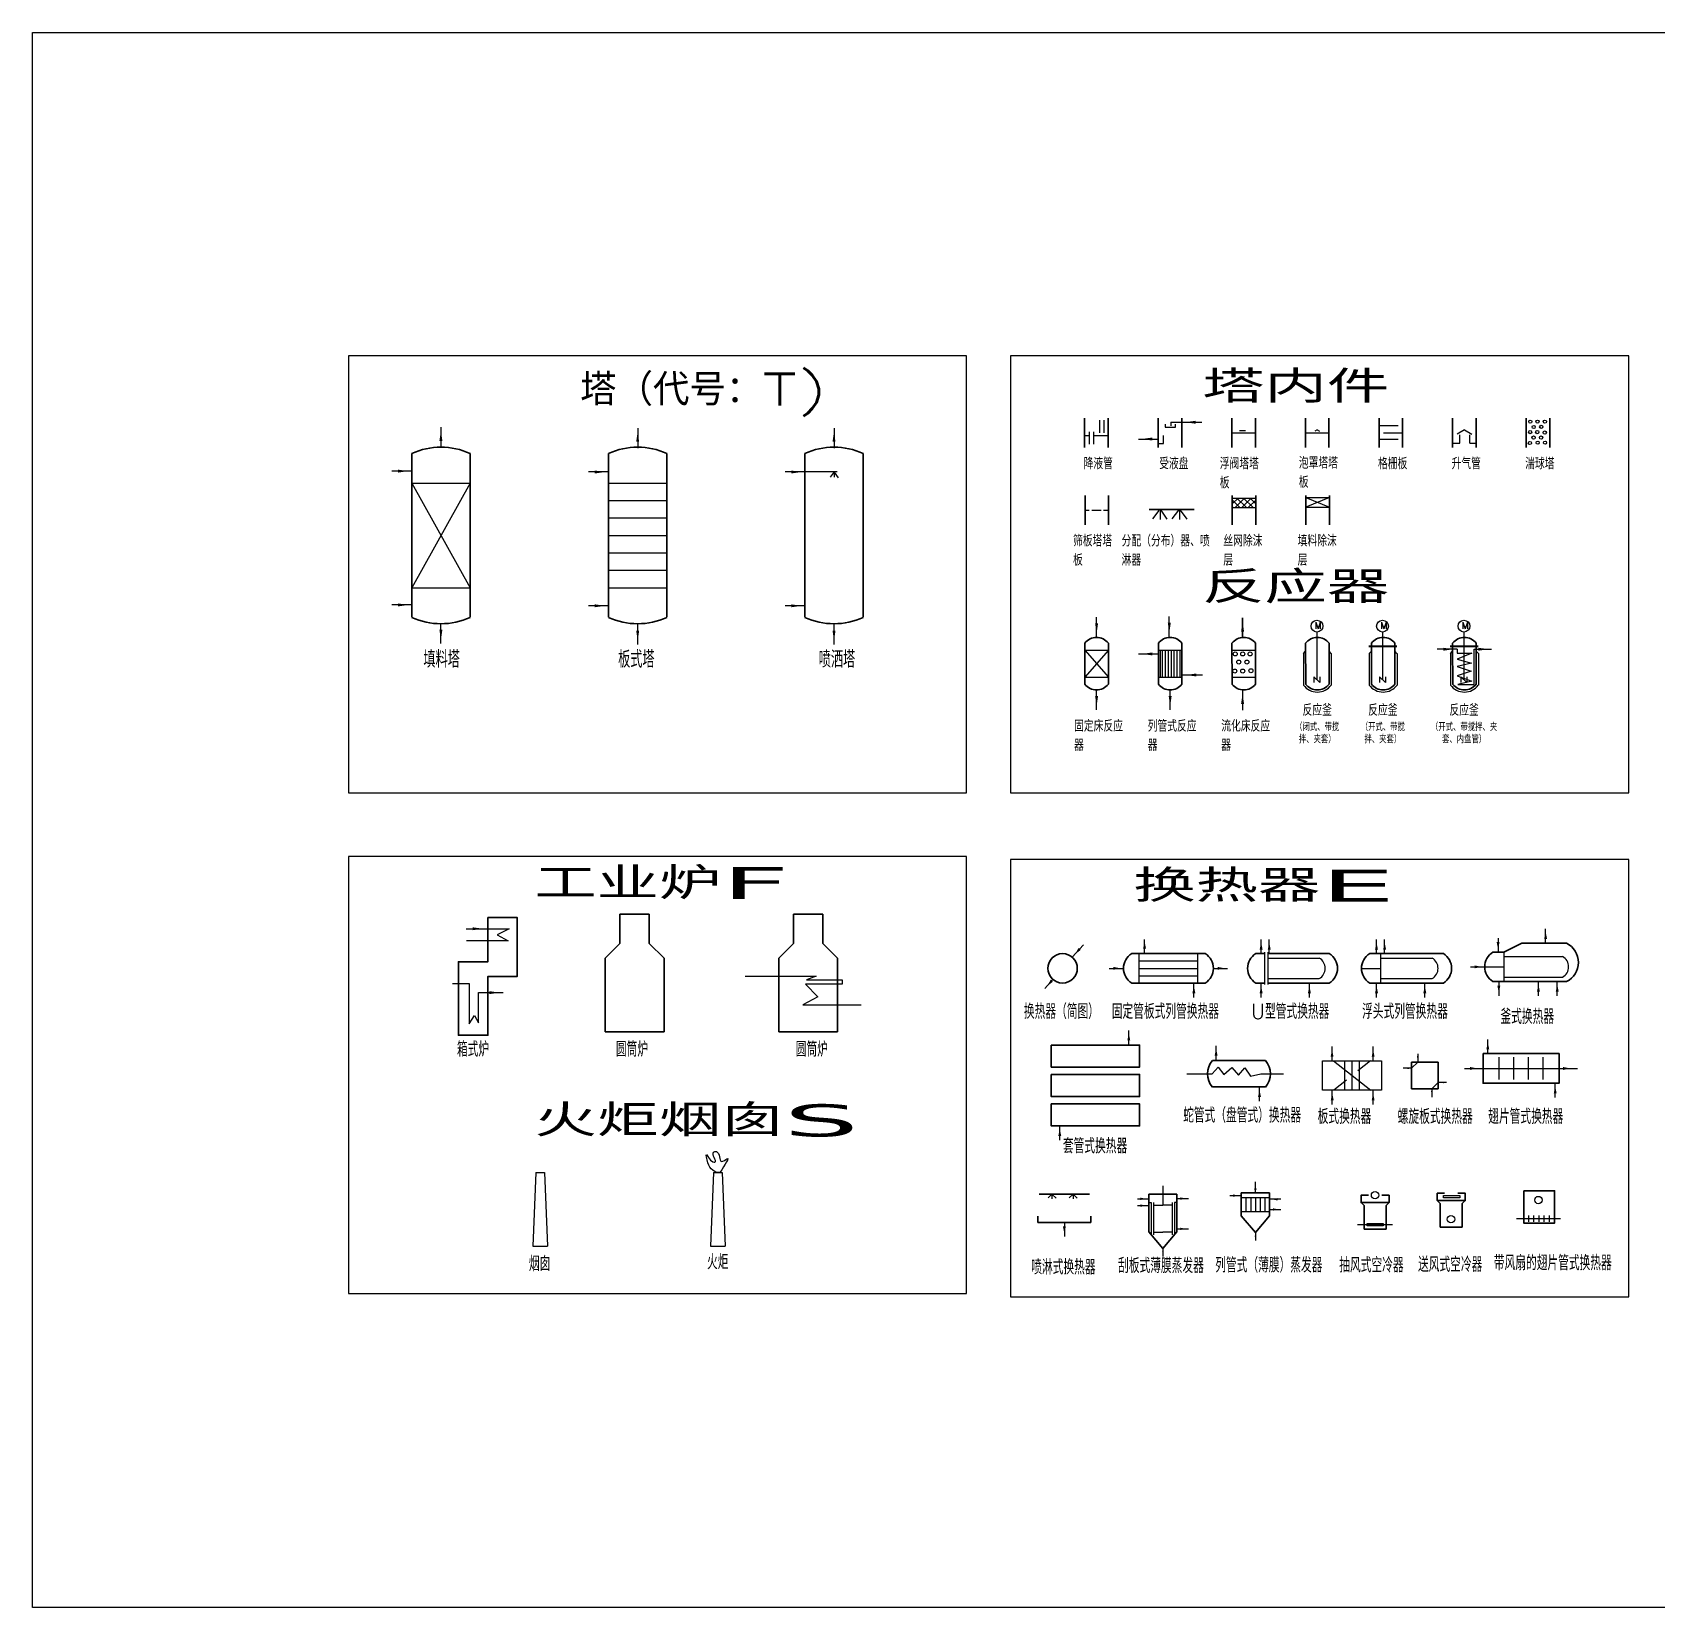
# Model space of a CAD drawing. Header units: millimetres. Extents: x 320 to 2980, y -19 to 1051.
# Drawn here: x 320 to 1423, y -19 to 1051 of the extents above; entities that cross this region are included whole.
import ezdxf

# ---------------------------------------------------------------- set-up
doc = ezdxf.new("R2010")
doc.units = ezdxf.units.MM
doc.header["$LTSCALE"] = 0.08
doc.styles.get("Standard").update_dxf_attribs({"font": 'txt', "bigfont": 'gbcbig.shx'})

msp = doc.modelspace()

# ---------------------------------------------------------------- hatches: boundary and pattern name
h = msp.add_hatch()
h.set_pattern_fill('ANSI37', color=256, style=0)
h.paths.add_polyline_path([(1134.7, 734.5), (1134.7, 728), (1150.7, 728), (1150.7, 734.5)])

# ---------------------------------------------------------------- linework, layer by layer
at = {"lineweight": 30}
for p, q in [((1034.4, 788.8), (1034.4, 768.8)), ((1050.4, 788.8), (1050.4, 768.8)), ((1084.4, 788.8), (1084.4, 768.8)), ((1084.4, 788.8), (1084.4, 768.8)), ((1100.4, 788.8), (1100.4, 768.8)), ((1100.4, 788.8), (1100.4, 768.8)), ((1134.4, 788.8), (1134.4, 768.8)), ((1150.4, 788.8), (1150.4, 768.8)), ((1184.4, 788.8), (1184.4, 768.8)), ((1200.4, 788.8), (1200.4, 768.8)), ((1234.4, 788.8), (1234.4, 768.8)), ((1250.4, 788.8), (1250.4, 768.8)), ((1284.4, 788.8), (1284.4, 768.8)), ((1300.4, 788.8), (1300.4, 768.8)), ((1334.4, 788.8), (1334.4, 768.8)), ((1350.4, 788.8), (1350.4, 768.8)), ((577.2, 653.5), (577.2, 764.7)), ((616.8, 764.7), (616.8, 653.5)), ((710.9, 653.5), (710.9, 764.7)), ((750.5, 764.7), (750.5, 653.5)), ((844.3, 653.5), (844.3, 764.7)), ((884, 764.7), (884, 653.5)), ((1034.7, 736.3), (1034.7, 716.3)), ((1050.7, 736.3), (1050.7, 716.3)), ((1134.7, 736.3), (1134.7, 716.3)), ((1150.7, 736.3), (1150.7, 716.3)), ((1184.7, 736.3), (1184.7, 716.3)), ((1200.7, 736.3), (1200.7, 716.3)), ((1108.7, 726.8), (1078.2, 726.8)), ((1034.5, 636), (1034.6, 608)), ((1050.5, 636), (1050.5, 608)), ((1084.5, 636), (1084.6, 608)), ((1100.5, 636), (1100.5, 608)), ((1134.5, 636), (1134.6, 608)), ((1150.5, 636), (1150.5, 608)), ((1184.5, 636), (1184.6, 608)), ((1200.5, 636), (1200.5, 608)), ((1229.2, 636), (1229.2, 634.1)), ((1229.2, 633.5), (1229.2, 608)), ((1245.2, 636), (1245.2, 634.1)), ((1245.2, 633.5), (1245.2, 608)), ((1284.4, 636), (1284.4, 634.1)), ((1284.4, 633.5), (1284.5, 608)), ((1300.4, 636), (1300.4, 634.1)), ((1300.4, 633.5), (1300.4, 608)), ((738.6, 451.9), (718.6, 451.9)), ((718.6, 451.9), (718.6, 431.9)), ((738.6, 431.9), (738.6, 451.9)), ((856.5, 451.9), (836.5, 451.9)), ((836.5, 451.9), (836.5, 431.9)), ((856.5, 431.9), (856.5, 451.9)), ((718.6, 431.9), (708.6, 421.9)), ((738.6, 431.9), (748.6, 421.9)), ((836.5, 431.9), (826.5, 421.9)), ((856.5, 431.9), (866.5, 421.9)), ((1319.1, 426), (1331.4, 432)), ((1361.8, 432), (1331.4, 432)), ((708.6, 421.9), (708.6, 371.9)), ((748.6, 371.9), (748.6, 421.9)), ((826.5, 421.9), (826.5, 371.9)), ((866.5, 371.9), (866.5, 421.9)), ((1116.3, 425), (1066.3, 425)), ((1156.8, 425), (1150.7, 425)), ((1200.7, 425), (1158.8, 425)), ((1278.1, 425), (1228.1, 425)), ((1235.2, 425), (1229.1, 425)), ((1318.9, 426), (1311.8, 426)), ((1066.3, 405), (1116.3, 405)), ((1150.7, 405), (1156.8, 405)), ((1158.8, 405), (1200.7, 405)), ((1228.1, 405), (1278.1, 405)), ((1229.1, 405), (1235.2, 405)), ((1311.8, 406), (1361.8, 406)), ((1312.8, 406), (1318.9, 406)), ((708.6, 371.9), (748.6, 371.9)), ((826.5, 371.9), (866.5, 371.9)), ((1121.2, 352.4), (1157.2, 352.4)), ((1157.2, 334.4), (1121.2, 334.4)), ((1003.6, 261.6), (1037.6, 261.6)), ((1077.9, 261.5), (1097.1, 261.5)), ((1077.9, 235.9), (1077.9, 261.5)), ((1097.1, 261.5), (1097.1, 235.9)), ((1140.8, 262.4), (1160, 262.4)), ((1140.8, 246.8), (1140.8, 262.4)), ((1160, 262.4), (1160, 246.8)), ((1222.2, 255.9), (1224.2, 253.9)), ((1224.2, 237.9), (1224.2, 253.9)), ((1241.2, 255.9), (1239.2, 253.9)), ((1239.2, 253.9), (1239.2, 237.9)), ((1274, 257.2), (1276, 255.2)), ((1276, 239.2), (1276, 255.2)), ((1293, 257.2), (1291, 255.2)), ((1291, 255.2), (1291, 239.2)), ((1002.6, 242.4), (1002.6, 246.6)), ((1038.6, 246.6), (1038.6, 242.4)), ((1140.8, 246.8), (1150.4, 235.5)), ((1160, 246.8), (1150.4, 235.5)), ((1038.6, 242.4), (1002.6, 242.4)), ((1077.9, 235.9), (1087.5, 224.7)), ((1097.1, 235.9), (1087.5, 224.7)), ((1239.2, 237.9), (1224.2, 237.9)), ((1291, 239.2), (1276, 239.2))]:
    msp.add_line(p, q, dxfattribs=at)
for p, q in [((1044.4, 787.4), (1044.4, 778.8)), ((1047.4, 787.4), (1047.4, 778.8)), ((1089, 784.7), (1089, 782.7)), ((1093, 786), (1114, 786)), ((1093, 786), (1093, 783.6)), ((1096.2, 782.7), (1096.2, 784.7)), ((1234.4, 783.9), (1247.5, 783.9)), ((597, 782.6), (597, 769.1)), ((730.7, 782), (730.7, 768.5)), ((864.1, 782), (864.1, 768.5)), ((1034.4, 777.1), (1037.5, 777.1)), ((1037.5, 779.6), (1037.5, 771.1)), ((1040.5, 779.6), (1040.5, 771.1)), ((1040.5, 777.1), (1050.4, 777.1)), ((1070.9, 774.6), (1084.4, 774.6)), ((1088, 771.6), (1088, 777)), ((1089, 782.7), (1096.2, 782.7)), ((1134.4, 778.8), (1150.4, 778.8)), ((1139.6, 780.3), (1143.6, 780.3)), ((1184.4, 778.8), (1200.4, 778.8)), ((1192.4, 780.8), (1190.8, 779.9)), ((1192.4, 780.8), (1194, 779.9)), ((1234.4, 774.5), (1247.5, 774.5)), ((1237.4, 778.8), (1250.4, 778.8)), ((1292.4, 780.9), (1287.5, 777.9)), ((1289.3, 771.9), (1289.3, 777.5)), ((1292.4, 780.9), (1297.4, 777.9)), ((1296, 771.9), (1296, 777.5)), ((1084.4, 771.6), (1088, 771.6)), ((1284.4, 771.9), (1289.3, 771.9)), ((1296, 771.9), (1300.4, 771.9)), ((577.2, 752.8), (563.6, 752.8)), ((710.9, 752.2), (697.4, 752.2)), ((866.3, 752.2), (830.8, 752.2)), ((864.2, 752.2), (861.4, 748.8)), ((864.2, 752.2), (864.2, 748.7)), ((864.3, 752.1), (867, 748.3)), ((577.2, 744.7), (616.8, 744.7)), ((616.8, 744.7), (577.2, 673.5)), ((577.2, 744.7), (616.8, 673.5)), ((710.9, 744.7), (750.5, 744.7)), ((710.9, 732.9), (750.5, 732.9)), ((1134.7, 734.5), (1150.7, 734.5)), ((1184.7, 734.9), (1200.7, 734.9)), ((1200.7, 734.9), (1184.7, 728.4)), ((1184.7, 734.9), (1200.7, 728.4)), ((1184.7, 728.4), (1200.7, 728.4)), ((710.9, 721), (750.5, 721)), ((1034.7, 726.3), (1037.4, 726.3)), ((1039.2, 726.3), (1045.6, 726.3)), ((1047.2, 726.3), (1050.7, 726.3)), ((1084.7, 726), (1080.5, 720.4)), ((1085.6, 726.8), (1085.6, 719.9)), ((1086.1, 726.3), (1090.3, 720.1)), ((1098.2, 726.3), (1093.7, 720.4)), ((1098.8, 726.8), (1098.8, 719.9)), ((1099.4, 726.2), (1103.8, 720.2)), ((1134.7, 728), (1150.7, 728)), ((710.9, 709.1), (750.5, 709.1)), ((710.9, 697.2), (750.5, 697.2)), ((710.9, 685.4), (750.5, 685.4)), ((577.2, 673.5), (616.8, 673.5)), ((710.9, 673.5), (750.5, 673.5)), ((710.9, 673.5), (750.5, 673.5)), ((577.2, 661.9), (563.6, 661.9)), ((710.9, 661.3), (697.4, 661.3)), ((844.3, 661.3), (830.8, 661.3)), ((1042.5, 640), (1042.5, 653.6)), ((1091.9, 640.4), (1091.9, 654)), ((1141.7, 639.7), (1141.7, 653.2)), ((1141.7, 653.2), (1141.7, 639.7)), ((597, 635.6), (597, 649.2)), ((730.7, 635), (730.7, 648.6)), ((864.1, 635), (864.1, 648.6)), ((1192.2, 643.5), (1192.2, 611.1)), ((1236.8, 643.5), (1236.8, 611.1)), ((1292.1, 643.5), (1292.1, 611.1)), ((1034.5, 631.2), (1050.5, 631.2)), ((1034.5, 631.2), (1050.5, 612.8)), ((1050.5, 631.2), (1034.6, 612.8)), ((1084.5, 631.2), (1100.5, 631.2)), ((1085.6, 631.2), (1085.6, 612.8)), ((1087.1, 631.2), (1087.1, 612.8)), ((1089.1, 631.2), (1089.1, 612.8)), ((1091.1, 631.2), (1091.1, 612.8)), ((1093.1, 631.2), (1093.1, 612.8)), ((1095.1, 631.2), (1095.1, 612.8)), ((1097.1, 631.2), (1097.1, 612.8)), ((1099.1, 631.2), (1099.1, 612.8)), ((1134.5, 631.2), (1150.5, 631.2)), ((1183, 629), (1184.5, 630.4)), ((1183, 629), (1183.1, 607.4)), ((1202, 629), (1200.5, 630.4)), ((1202, 629), (1202, 607.4)), ((1227.5, 634.1), (1246.6, 634.1)), ((1246.6, 633.5), (1227.5, 633.5)), ((1227.7, 629), (1229.2, 630.4)), ((1227.7, 629), (1227.7, 607.4)), ((1246.6, 629), (1245.1, 630.4)), ((1246.7, 629), (1246.7, 607.4)), ((1287.4, 631.8), (1273.8, 631.8)), ((1282.8, 634.1), (1301.8, 634.1)), ((1301.8, 633.5), (1282.8, 633.5)), ((1282.9, 629), (1284.4, 630.4)), ((1282.9, 629), (1283, 607.4)), ((1301.9, 629), (1300.4, 630.4)), ((1301.9, 629), (1301.9, 607.4)), ((1071, 628.6), (1084.5, 628.6)), ((1034.5, 612.8), (1050.5, 612.8)), ((1084.5, 612.8), (1100.5, 612.8)), ((1100.8, 614.3), (1114.4, 614.3)), ((1134.5, 612.8), (1150.5, 612.8)), ((1190.2, 613.1), (1190.2, 609.1)), ((1190.2, 613.1), (1194.2, 609.1)), ((1194.2, 613.1), (1194.2, 609.1)), ((1234.8, 613.1), (1234.8, 609.1)), ((1234.8, 613.1), (1238.8, 609.1)), ((1238.8, 613.1), (1238.8, 609.1)), ((1290.1, 613.1), (1290.1, 609.1)), ((1290.1, 613.1), (1294.1, 609.1)), ((1294.1, 613.1), (1294.1, 609.1)), ((1042.5, 590.6), (1042.5, 604.2)), ((1092.5, 590.6), (1092.5, 604.2)), ((1141.7, 604), (1141.7, 590.5)), ((1347.6, 432.3), (1347.6, 441.9)), ((1033.5, 431), (1026, 422.5)), ((1075.1, 425), (1075.1, 434.6)), ((1154.3, 425), (1154.3, 434.6)), ((1159.8, 425), (1159.8, 434.6)), ((1232.7, 425), (1232.7, 434.6)), ((1238.2, 425), (1238.2, 434.6)), ((1315.3, 435.6), (1315.3, 426)), ((1071.3, 425), (1071.3, 405)), ((1071.3, 420), (1111.3, 420)), ((1111.3, 405), (1111.3, 425)), ((1156.8, 404), (1156.8, 426)), ((1158.8, 426), (1158.8, 404)), ((1158.8, 422), (1193.8, 422)), ((1235.4, 425), (1235.4, 405)), ((1235.4, 422), (1270.4, 422)), ((1319.1, 426), (1319.1, 406)), ((1319.1, 423), (1359.2, 423)), ((1051.1, 415), (1060.7, 415)), ((1071.3, 415), (1111.3, 415)), ((1071.3, 410), (1111.3, 410)), ((1121.9, 415), (1131.5, 415)), ((1222.5, 415), (1235.4, 415)), ((1296.6, 416), (1306.2, 416)), ((1306.2, 416), (1319.1, 416)), ((1319.1, 409), (1359.2, 409)), ((1012.8, 407.4), (1007.4, 401.3)), ((1108.6, 395.3), (1108.6, 405)), ((1154.3, 395.3), (1154.3, 405)), ((1158.8, 408), (1193.8, 408)), ((1187.1, 395.3), (1187.1, 405)), ((1232.7, 395.3), (1232.7, 405)), ((1235.4, 408), (1270.4, 408)), ((1265.5, 395.3), (1265.5, 405)), ((1315.8, 406), (1315.8, 396.4)), ((1342.7, 396.4), (1342.7, 406)), ((1355.5, 396.4), (1355.5, 406)), ((1064.4, 363.2), (1064.4, 372.8)), ((1308.3, 357.1), (1308.3, 366.7)), ((1123.7, 352.8), (1123.7, 362.4)), ((1202.5, 352.2), (1202.5, 361.8)), ((1230.4, 352.2), (1230.4, 361.8)), ((1260.7, 357), (1260.7, 351.2)), ((1316, 339.5), (1316, 354.6)), ((1326, 339.5), (1326, 354.6)), ((1336, 339.5), (1336, 354.6)), ((1346, 339.5), (1346, 354.6)), ((1203.5, 352.2), (1228.9, 332.2)), ((1211, 352.2), (1211, 332.2)), ((1216, 352.2), (1216, 332.2)), ((1228.5, 352.2), (1220, 345.3)), ((1221, 352.2), (1221, 332.2)), ((1256.5, 347.1), (1250.7, 347.1)), ((1260.7, 351.2), (1256.5, 347.1)), ((1292.4, 347), (1369.2, 347)), ((1153.2, 324.8), (1153.2, 334.4)), ((1202.6, 322.6), (1202.6, 332.2)), ((1212.4, 339.1), (1203.8, 332.2)), ((1230.4, 322.6), (1230.4, 332.2)), ((1274.5, 337.5), (1270.3, 333.2)), ((1270.3, 333.2), (1270.3, 327.5)), ((1280.2, 337.5), (1274.5, 337.5)), ((1354.1, 327.3), (1354.1, 336.9)), ((1017.5, 298.3), (1017.5, 307.9)), ((661.5, 276.2), (659.5, 226.2)), ((661.5, 276.2), (667.5, 276.2)), ((667.5, 276.2), (669.5, 226.2)), ((782.2, 276.2), (780.2, 226.2)), ((782.2, 276.2), (788.2, 276.2)), ((788.2, 276.2), (790.2, 226.2)), ((1087.5, 267.2), (1087.5, 254.2)), ((1150.4, 262.4), (1150.4, 270)), ((1012.2, 261.6), (1009.6, 259)), ((1012.2, 261.6), (1012.2, 258.4)), ((1012.2, 261.6), (1015, 258.8)), ((1026.5, 261.6), (1023.9, 259)), ((1026.5, 261.6), (1026.5, 258.4)), ((1026.5, 261.6), (1029.3, 258.8)), ((1070.2, 258.4), (1077.9, 258.4)), ((1077.9, 256), (1079.5, 256)), ((1079.5, 256), (1079.5, 234)), ((1081.1, 256), (1081.1, 234)), ((1081.1, 254.2), (1087.5, 254.2)), ((1093.9, 254.2), (1087.5, 254.2)), ((1093.9, 256), (1093.9, 234)), ((1097.1, 256), (1095.5, 256)), ((1095.5, 256), (1095.5, 234)), ((1097.2, 258.6), (1104.9, 258.6)), ((1133.1, 260.6), (1140.8, 260.6)), ((1140.8, 259.3), (1160, 259.3)), ((1140.8, 259.3), (1144, 259.3)), ((1144, 259.3), (1144, 249.8)), ((1147.2, 259.3), (1147.2, 249.8)), ((1150.4, 259.3), (1150.4, 249.8)), ((1153.6, 259.3), (1153.6, 249.8)), ((1156.8, 259.3), (1156.8, 249.8)), ((1167.7, 258.1), (1160, 258.1)), ((1070.2, 253.8), (1077.9, 253.8)), ((1140.8, 249.8), (1160, 249.8)), ((1160.1, 251.2), (1167.8, 251.2)), ((1327.7, 245), (1357.7, 245)), ((1336.2, 242.9), (1336.2, 247.1)), ((1339.7, 242.9), (1339.7, 247.1)), ((1343.2, 242.9), (1343.2, 247.1)), ((1346.7, 242.9), (1346.7, 247.1)), ((1350.2, 242.9), (1350.2, 247.1)), ((1020.6, 242.4), (1020.6, 232.8)), ((1081.1, 235.8), (1087.5, 235.8)), ((1093.9, 235.8), (1087.5, 235.8)), ((1097.2, 238), (1104.9, 238)), ((1150.4, 235.5), (1150.4, 230)), ((1219.7, 240.9), (1243.6, 240.9)), ((659.5, 226.2), (669.5, 226.2)), ((780.2, 226.2), (790.2, 226.2)), ((1087.5, 224.7), (1087.5, 219.2))]:
    msp.add_line(p, q)
for points in [[(319.5, 1050.8), (2979.9, 1050.8), (2979.9, -19.2), (319.5, -19.2)], [(534.2, 534.2), (954.2, 534.2), (954.2, 831.2), (534.2, 831.2)], [(984.1, 534.2), (1404.1, 534.2), (1404.1, 831.2), (984.1, 831.2)], [(534.2, 194), (954.2, 194), (954.2, 491), (534.2, 491)], [(984.1, 191.9), (1404.1, 191.9), (1404.1, 488.9), (984.1, 488.9)], [(1196, 352.2), (1236, 352.2), (1236, 332.2), (1196, 332.2)], [(1278.3, 260.7), (1289.2, 260.7), (1289.2, 259.1), (1278.3, 259.1)], [(1226.4, 241.7), (1237.3, 241.7), (1237.3, 240.1), (1226.4, 240.1)]]:
    msp.add_lwpolyline(points, close=True)
for points in [[(1109.8, 786, 2, 0, 0), (1102.7, 786, 0, 0, 0)], [(597, 773.3, 2, 0, 0), (597, 780.4, 0, 0, 0)], [(730.7, 772.7, 2, 0, 0), (730.7, 779.8, 0, 0, 0)], [(864.1, 772.7, 2, 0, 0), (864.1, 779.8, 0, 0, 0)], [(1080.3, 774.6, 2, 0, 0), (1073.1, 774.6, 0, 0, 0)], [(567.8, 752.8, 2, 0, 0), (574.9, 752.8, 0, 0, 0)], [(701.5, 752.2, 2, 0, 0), (708.6, 752.2, 0, 0, 0)], [(835, 752.2, 2, 0, 0), (842.1, 752.2, 0, 0, 0)], [(567.8, 661.9, 2, 0, 0), (574.9, 661.9, 0, 0, 0)], [(701.5, 661.3, 2, 0, 0), (708.6, 661.3, 0, 0, 0)], [(835, 661.3, 2, 0, 0), (842.1, 661.3, 0, 0, 0)], [(1141.7, 643.8, 2, 0, 0), (1141.7, 650.9, 0, 0, 0)], [(597, 645, 2, 0, 0), (597, 637.9, 0, 0, 0)], [(730.7, 644.4, 2, 0, 0), (730.7, 637.3, 0, 0, 0)], [(864.1, 644.4, 2, 0, 0), (864.1, 637.3, 0, 0, 0)], [(1042.5, 649.4, 2, 0, 0), (1042.5, 642.3, 0, 0, 0)], [(1091.9, 649.8, 2, 0, 0), (1091.9, 642.7, 0, 0, 0)], [(1080.4, 628.6, 2, 0, 0), (1073.3, 628.6, 0, 0, 0)], [(1278, 631.8, 2, 0, 0), (1285.1, 631.8, 0, 0, 0)], [(1301.8, 631.8, 2, 0, 0), (1308.9, 631.8, 0, 0, 0)], [(1110.2, 614.3, 2, 0, 0), (1103.1, 614.3, 0, 0, 0)], [(1042.5, 600, 2, 0, 0), (1042.5, 592.9, 0, 0, 0)], [(1092.5, 600, 2, 0, 0), (1092.5, 592.9, 0, 0, 0)], [(1141.7, 594.7, 2, 0, 0), (1141.7, 601.8, 0, 0, 0)], [(618.5, 441.9, 2, 0, 0), (625.6, 441.9, 0, 0, 0)], [(688.5, 380.3, 0, 0, 0), (693.9, 380.3, 2, 0, 0), (702.8, 380.3, 0, 0, 0), (711.6, 380.3, 0, 0, 0), (711.6, 420.2, 0, 0, 0), (721, 429.6, 0, 0, 0), (721, 436.4, 0, 0, 0), (712.5, 436.4, 2, 0, 0), (704, 436.4, 0, 0, 0), (700, 436.4, 0, 0, 0)], [(768.7, 380.3, 0, 0, 0), (763.2, 380.3, 2, 0, 0), (754.4, 380.3, 0, 0, 0), (745.5, 380.3, 0, 0, 0), (745.5, 420.2, 0, 0, 0), (736.1, 429.6, 0, 0, 0), (736.1, 436.4, 0, 0, 0), (744.7, 436.4, 2, 0, 0), (753.2, 436.4, 0, 0, 0), (757.2, 436.4, 0, 0, 0)], [(1075.1, 428.4, 2, 0, 0), (1075.1, 433.4, 0, 0, 0)], [(1154.3, 427.7, 2, 0, 0), (1154.3, 432.7, 0, 0, 0)], [(1159.8, 427.7, 2, 0, 0), (1159.8, 432.7, 0, 0, 0)], [(1232.7, 427.7, 2, 0, 0), (1232.7, 432.7, 0, 0, 0)], [(1238.2, 427.7, 2, 0, 0), (1238.2, 432.7, 0, 0, 0)], [(1315.3, 432.9, 2, 0, 0), (1315.3, 427.9, 0, 0, 0)], [(1347.6, 435, 2, 0, 0), (1347.6, 440, 0, 0, 0)], [(999.4, 415, 0, 0, 0), (1003.1, 415, 2, 0, 0), (1008.1, 415, 0, 0, 0), (1010.5, 415, 0, 0, 0), (1019.7, 423.4, 0, 0, 0), (1016.7, 407.7, 0, 0, 0), (1027.8, 415, 0, 0, 0), (1030.2, 415, 2, 0, 0), (1035.2, 415, 0, 0, 0), (1036.3, 415, 0, 0, 0)], [(1031, 428.2, 2, 0, 0), (1027.7, 424.4, 0, 0, 0)], [(1053.8, 415, 2, 0, 0), (1058.8, 415, 0, 0, 0)], [(1124.7, 415, 2, 0, 0), (1129.7, 415, 0, 0, 0)], [(1299.3, 416, 2, 0, 0), (1304.3, 416, 0, 0, 0)], [(629.9, 398.5, 2, 0, 0), (637, 398.5, 0, 0, 0)], [(1012.1, 406.6, 2, 0, 0), (1008.8, 402.9, 0, 0, 0)], [(1108.6, 398.1, 2, 0, 0), (1108.6, 403.1, 0, 0, 0)], [(1154.3, 398.1, 2, 0, 0), (1154.3, 403.1, 0, 0, 0)], [(1187.1, 398.1, 2, 0, 0), (1187.1, 403.1, 0, 0, 0)], [(1232.7, 398.1, 2, 0, 0), (1232.7, 403.1, 0, 0, 0)], [(1265.5, 398.1, 2, 0, 0), (1265.5, 403.1, 0, 0, 0)], [(1315.8, 403.3, 2, 0, 0), (1315.8, 398.3, 0, 0, 0)], [(1342.7, 399.1, 2, 0, 0), (1342.7, 404.1, 0, 0, 0)], [(1355.5, 399.1, 2, 0, 0), (1355.5, 404.1, 0, 0, 0)], [(1064.4, 366, 2, 0, 0), (1064.4, 371, 0, 0, 0)], [(1308.3, 359.9, 2, 0, 0), (1308.3, 364.9, 0, 0, 0)], [(1090.5, 355.4, 0, 0, 0), (1086.6, 355.4, 2, 0, 0), (1081.6, 355.4, 0, 0, 0), (994.9, 355.4, 0, 0, 0), (994.9, 335.4, 0, 0, 0), (1089.4, 335.4, 0, 0, 0), (1089.4, 315.4, 0, 0, 0), (1005.5, 315.4, 2, 0, 0), (1000.5, 315.4, 0, 0, 0), (994, 315.4, 0, 0, 0)], [(1123.7, 355.6, 2, 0, 0), (1123.7, 360.6, 0, 0, 0)], [(1202.5, 354.9, 2, 0, 0), (1202.5, 359.9, 0, 0, 0)], [(1230.4, 354.9, 2, 0, 0), (1230.4, 359.9, 0, 0, 0)], [(1260.7, 355.4, 1.2, 0, 0), (1260.7, 352.4, 0, 0, 0)], [(1254.8, 347.1, 1.2, 0, 0), (1251.8, 347.1, 0, 0, 0)], [(1296.2, 347, 2, 0, 0), (1301.2, 347, 0, 0, 0)], [(1359.5, 347, 2, 0, 0), (1364.5, 347, 0, 0, 0)], [(1153.2, 327.6, 2, 0, 0), (1153.2, 332.6, 0, 0, 0)], [(1202.6, 325.3, 2, 0, 0), (1202.6, 330.3, 0, 0, 0)], [(1230.4, 325.3, 2, 0, 0), (1230.4, 330.3, 0, 0, 0)], [(1270.3, 331.6, 1.2, 0, 0), (1270.3, 328.6, 0, 0, 0)], [(1278.6, 337.5, 1.2, 0, 0), (1275.6, 337.5, 0, 0, 0)], [(1354.1, 330, 2, 0, 0), (1354.1, 335, 0, 0, 0)], [(1017.5, 301.1, 2, 0, 0), (1017.5, 306.1, 0, 0, 0)], [(1150.4, 264.5, 1.6, 0, 0), (1150.4, 268.5, 0, 0, 0)], [(1048.1, 251.1, 0, 0, 0), (1046, 251.1, 2, 0, 0), (1041, 251.1, 0, 0, 0), (1002.5, 251.1, 0, 0, 0), (1002.5, 253.1, 0, 0, 0), (1038.1, 253.1, 0, 0, 0), (1038.1, 255.1, 0, 0, 0), (998.8, 255.1, 2, 0, 0), (993.8, 255.1, 0, 0, 0), (990.2, 255.1, 0, 0, 0)], [(1072.3, 258.4, 1.6, 0, 0), (1076.3, 258.4, 0, 0, 0)], [(1072.3, 253.8, 1.6, 0, 0), (1076.3, 253.8, 0, 0, 0)], [(1099.4, 258.6, 1.6, 0, 0), (1103.4, 258.6, 0, 0, 0)], [(1135.3, 260.6, 1.6, 0, 0), (1139.3, 260.6, 0, 0, 0)], [(1165.5, 258.1, 1.6, 0, 0), (1161.5, 258.1, 0, 0, 0)], [(1162.3, 251.2, 1.6, 0, 0), (1166.3, 251.2, 0, 0, 0)], [(1328.9, 245, 0.96, 0, 0), (1331.3, 245, 0, 0, 0)], [(1354.3, 245, 0.96, 0, 0), (1356.7, 245, 0, 0, 0)], [(1020.6, 239.7, 2, 0, 0), (1020.6, 234.7, 0, 0, 0)], [(1099.4, 238, 1.6, 0, 0), (1103.4, 238, 0, 0, 0)], [(1150.4, 233.3, 0.96, 0, 0), (1150.4, 230.9, 0, 0, 0)], [(1221.2, 240.9, 0.96, 0, 0), (1223.6, 240.9, 0, 0, 0)], [(1239.5, 240.9, 0.96, 0, 0), (1241.9, 240.9, 0, 0, 0)], [(1087.5, 222.5, 0.96, 0, 0), (1087.5, 220.1, 0, 0, 0)]]:
    msp.add_lwpolyline(points, format="xyseb")
for points in [[(1287.4, 631.8), (1287.4, 629.1), (1297.5, 629.1), (1287.5, 625), (1297.2, 622.4), (1287.5, 620.1), (1297.1, 616.8), (1287.6, 613.8), (1297.4, 610.1), (1287.9, 607.8), (1299, 607.8), (1299, 631.8), (1310.8, 631.8)], [(614.1, 441.9), (643.4, 441.9), (635.3, 437.7), (642.7, 433.8), (614.4, 433.8)], [(803.7, 409.8), (810.4, 409.8), (819.9, 409.8), (851.9, 409.8), (845.5, 407.1), (869.6, 407.1), (869.6, 404.3), (844.8, 404.3), (853.2, 395.6), (842.9, 390.3), (870.8, 390.3), (878.5, 390.3), (882.5, 390.3)], [(604.9, 404.8), (616.3, 404.8), (616.3, 377.3), (619.9, 382.9), (622.5, 378), (622.5, 398.5), (639.2, 398.5)], [(1103.9, 343.4), (1108.1, 343.4), (1113.1, 343.4), (1121.1, 343.4), (1125.1, 347.8), (1129, 342.8), (1134.3, 347.6), (1139, 342.5), (1143.3, 347.4), (1147.1, 341.8), (1154, 343.4), (1162.5, 343.4), (1167.5, 343.4), (1169.6, 343.4)]]:
    msp.add_lwpolyline(points)
for points in [[(628.9, 449.5), (648.9, 449.5), (648.9, 409.5), (628.9, 409.5), (628.9, 369.5), (608.9, 369.5), (608.9, 419.5), (628.9, 419.5)], [(1011.7, 362.9), (1071.7, 362.9), (1071.7, 347.9), (1011.7, 347.9)], [(1305.1, 357.1), (1356.8, 357.1), (1356.8, 336.9), (1305.1, 336.9)], [(1011.7, 342.9), (1071.7, 342.9), (1071.7, 327.9), (1011.7, 327.9)], [(1256.5, 351.2), (1274.5, 351.2), (1274.5, 333.2), (1256.5, 333.2)], [(1011.7, 322.9), (1071.7, 322.9), (1071.7, 307.9), (1011.7, 307.9)], [(1332.7, 263.9), (1353.7, 263.9), (1353.7, 241.9), (1332.7, 241.9)]]:
    msp.add_lwpolyline(points, close=True, dxfattribs=at)
for points in [[(1236.2, 260.9), (1241.2, 260.9), (1241.2, 255.9), (1222.2, 255.9), (1222.2, 260.9), (1227.2, 260.9)], [(1288, 262.2), (1293, 262.2), (1293, 257.2), (1274, 257.2), (1274, 262.2), (1279, 262.2)]]:
    msp.add_lwpolyline(points, dxfattribs=at)
for centre, radius in [((1337.2, 786.4), 1.09), ((1339.5, 782.8), 1.09), ((1342.1, 786.4), 1.09), ((1344.6, 782.9), 1.09), ((1347.1, 786.4), 1.09), ((1336.9, 771.9), 1.09), ((1337.1, 779.3), 1.09), ((1339.4, 775.6), 1.09), ((1341.9, 779.3), 1.09), ((1342.2, 772.1), 1.09), ((1344.5, 775.6), 1.09), ((1347, 779), 1.09), ((1347.2, 772.1), 1.09), ((1192.2, 647.5), 4), ((1236.8, 647.5), 4), ((1292.1, 647.5), 4), ((1136.7, 628.6), 1.36), ((1141.8, 628.6), 1.36), ((1146.8, 628.6), 1.36), ((1136.4, 617), 1.36), ((1139.1, 623.1), 1.36), ((1141.8, 617), 1.36), ((1144.6, 623.1), 1.36), ((1147.4, 617.2), 1.36)]:
    msp.add_circle(centre, radius)
msp.add_circle((1019.4, 415), 10, dxfattribs=at)
at = {"lineweight": 25}
for centre in [(1231.7, 260.9), (1342.7, 257.6), (1283.3, 244.6)]:
    msp.add_circle(centre, 2.5, dxfattribs=at)
at = {"lineweight": 30}
for centre, radius, start, end in [((597, 721.7), 47.4, 65.2595, 114.7405), ((730.7, 721.7), 47.4, 65.2595, 114.7405), ((864.1, 721.7), 47.4, 65.2595, 114.7405), ((597, 696.5), 47.4, 245.2595, 294.7405), ((730.7, 696.5), 47.4, 245.2595, 294.7405), ((864.1, 696.5), 47.4, 245.2595, 294.7405), ((1042.5, 629.5), 10.3, 38.9854, 141.0146), ((1092.5, 629.5), 10.3, 38.9854, 141.0146), ((1142.5, 629.5), 10.3, 38.9854, 141.0146), ((1192.5, 629.5), 10.3, 38.9854, 141.0146), ((1237.2, 629.5), 10.3, 38.9854, 141.0146), ((1292.4, 629.5), 10.3, 38.9854, 141.0146), ((1042.5, 614.5), 10.3, 218.9842, 321.0134), ((1092.5, 614.5), 10.3, 218.9842, 321.0134), ((1142.5, 614.5), 10.3, 218.9842, 321.0134), ((1192.5, 614.5), 10.3, 218.9842, 321.0134), ((1237.2, 614.5), 10.3, 218.9842, 321.0134), ((1292.4, 614.5), 10.3, 218.9842, 321.0134), ((1355.4, 419), 14.5, 296.079, 63.921), ((1072.5, 415), 11.7, 121.5106, 238.4894), ((1110.2, 415), 11.7, 301.5106, 58.4894), ((1156.8, 415), 11.7, 121.5106, 238.4894), ((1194.5, 415), 11.7, 301.5106, 58.4894), ((1234.2, 415), 11.7, 121.5106, 238.4894), ((1272, 415), 11.7, 301.5106, 58.4894), ((1317.9, 416), 11.7, 121.5106, 238.4894), ((1131.8, 343.4), 13.9, 139.4754, 220.5246), ((1146.7, 343.4), 13.9, 319.4754, 40.5246)]:
    msp.add_arc(centre, radius, start, end, dxfattribs=at)
for centre, radius, start, end in [((1192.5, 614.5), 11.8, 216.6426, 323.3556), ((1237.2, 614.5), 11.8, 216.6426, 323.3556), ((1292.4, 614.5), 11.8, 216.6426, 323.3556), ((1189.8, 415), 8.04, 299.4775, 60.5225), ((1266.5, 415), 8.04, 299.4775, 60.5225), ((1355.2, 416), 8.04, 299.4775, 60.5225)]:
    msp.add_arc(centre, radius, start, end)
msp.add_spline([(786.5, 276.2), (791.3, 285.7), (787.8, 283.8), (784.2, 290.5), (782.2, 290.1), (783.2, 283.4), (781.8, 283.5), (777.4, 288.6), (778.4, 282.9), (786.4, 276.2), (786.5, 276.2)], degree=3)

# ---------------------------------------------------------------- texts
for s, insert, char_height, width, attachment_point in [('{\\W1.6;塔（代号：T)}', (691.6, 818.9), 21.5, 873.429, 1), ('{\\W2.7;塔内件}', (1114.3, 821.1), 21.777, 139.751, 1), ('降液管', (1033.7, 761.9), 7.82, 22.619, 1), ('受液盘', (1085, 761.9), 7.82, 27.919, 1), ('浮阀塔塔板', (1126.2, 761.9), 7.82, 27.919, 1), ('泡罩塔塔板', (1179.9, 762.3), 7.82, 28.643, 1), ('格栅板', (1233.7, 761.9), 7.82, 22.619, 1), ('升气管', (1283.7, 761.9), 7.82, 22.619, 1), ('湍球塔', (1333.7, 761.9), 7.82, 22.619, 1), ('筛板塔塔板', (1026.5, 709.4), 7.82, 27.919, 1), ('分配（分布）器、喷淋器', (1059.5, 709.4), 7.823, 64.231, 1), ('丝网除沫层', (1128.6, 709.4), 7.82, 27.919, 1), ('填料除沫层', (1179.1, 709.4), 7.82, 27.919, 1), ('{\\W2.7;反应器}', (1114.3, 684.9), 21.777, 183.43, 1), ('M', (1190.6, 650.2), 4.56, 5.191, 1), ('M', (1235.3, 650.2), 4.56, 5.191, 1), ('M', (1290.5, 650.2), 4.56, 5.191, 1), ('填料塔', (585.1, 630.7), 11.49, 33.691, 1), ('板式塔', (717.4, 630.7), 11.49, 33.691, 1), ('喷洒塔', (853.7, 630.7), 11.49, 33.691, 1), ('反应釜\\P{\\H0.6392x;（闭式、带搅拌、夹套）}', (1192.4, 581.1), 7.823, 38.667, 5), ('反应釜\\P{\\H0.6392x;（开式、带搅拌、夹套）}', (1237, 581.1), 7.823, 38.667, 5), ('反应釜\\P{\\H0.6392x;（开式、带搅拌、夹套、内盘管）}', (1292.2, 581.1), 7.823, 53.545, 5), ('固定床反应器', (1027.2, 583.6), 7.82, 33.706, 1), ('列管式反应器', (1077.2, 583.6), 7.82, 33.706, 1), ('流化床反应器', (1127.2, 583.6), 7.82, 36.738, 1), ('{\\W2.7;工业炉\\fVerdana|b0|i0|c0|p34;F}', (660.5, 483.8), 21.777, 253.893, 1), ('{\\W2.7;换热器\\fVerdana|b0|i0|c0|p34;E}', (1067.5, 482), 21.777, 253.893, 1), ('换热器（简图）', (993.1, 390.8), 10.12, 48.137, 1), ('固定管板式列管换热器', (1052.8, 390.8), 10.12, 74.268, 1), ('U型管式换热器', (1147.4, 390.8), 10.12, 55.288, 1), ('浮头式列管换热器', (1222.9, 390.8), 10.12, 59.442, 1), ('釜式换热器', (1316.9, 387.3), 10.12, 74.268, 1), ('箱式炉', (607.9, 365.1), 10.12, 41.226, 1), ('圆筒炉', (715.9, 365.1), 10.12, 41.226, 1), ('圆筒炉', (838.1, 365.1), 10.12, 41.226, 1), ('{\\W2.7;火炬烟囱\\fVerdana|b0|i0|c0|p34;S}', (660.5, 322.6), 21.777, 253.893, 1), ('蛇管式（盘管式）换热器', (1101.3, 320.3), 10.118, 81.007, 1), ('板式换热器', (1192.7, 319.4), 10.12, 74.268, 1), ('螺旋板式换热器', (1247.1, 319.4), 10.12, 74.268, 1), ('翅片管式换热器', (1308.6, 319.4), 10.12, 74.268, 1), ('套管式换热器', (1019.6, 299.4), 10.12, 74.268, 1), ('火炬', (777.8, 220.6), 10.12, 41.226, 1), ('带风扇的翅片管式换热器', (1312.4, 220), 10.118, 82.982, 1), ('烟囱', (656.8, 219.4), 10.12, 41.226, 1), ('喷淋式换热器', (998.1, 217.1), 10.12, 81.007, 1), ('刮板式薄膜蒸发器', (1057.1, 218.1), 10.12, 81.007, 1), ('列管式（薄膜）蒸发器', (1123.1, 218.5), 10.12, 81.007, 1), ('抽风式空冷器', (1207.4, 218.5), 10.12, 48.499, 1), ('送风式空冷器', (1260.9, 218.9), 10.12, 49.007, 1)]:
    msp.add_mtext(s, dxfattribs=dict(insert=insert, char_height=char_height, width=width, attachment_point=attachment_point))

doc.saveas('drawing.dxf')
